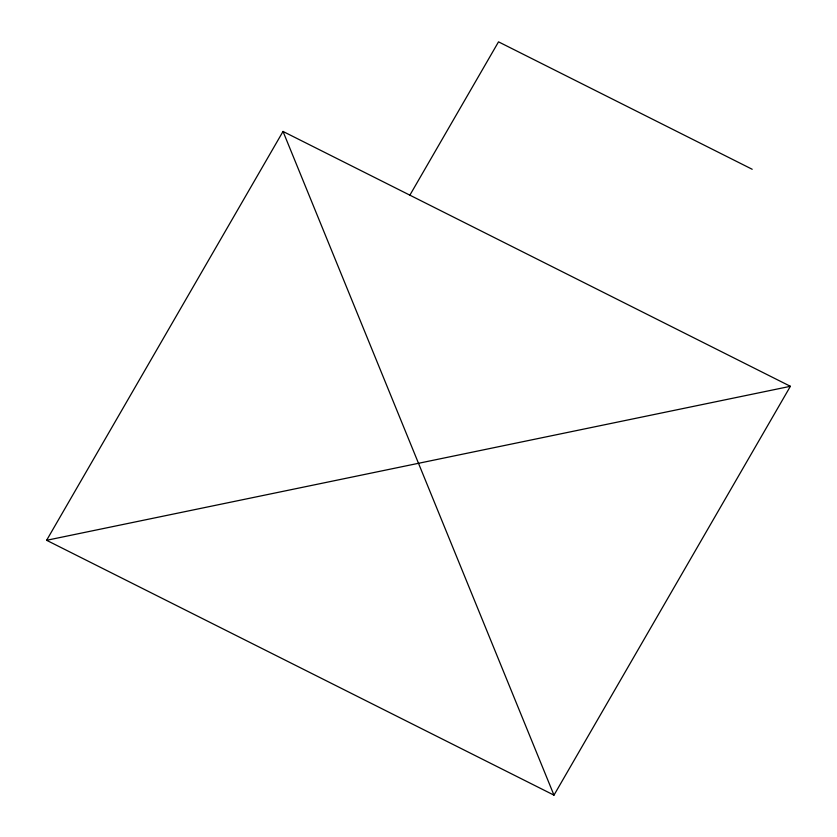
<?xml version="1.0" encoding="UTF-8"?>
<svg xmlns="http://www.w3.org/2000/svg" width="837" height="837" viewBox="0 0 837 837"><rect width="100%" height="100%" fill="white"/><g stroke="black" fill="none" stroke-linecap="round" stroke-linejoin="round"><path stroke-width="1.26" d="M46.61 540.294L283.021 131.451L790.39 386.307L553.979 795.15L46.61 540.294L790.39 386.307M409.868 195.167L498.517 41.85L752.201 169.273M283.021 131.451L553.979 795.15"/></g></svg>
